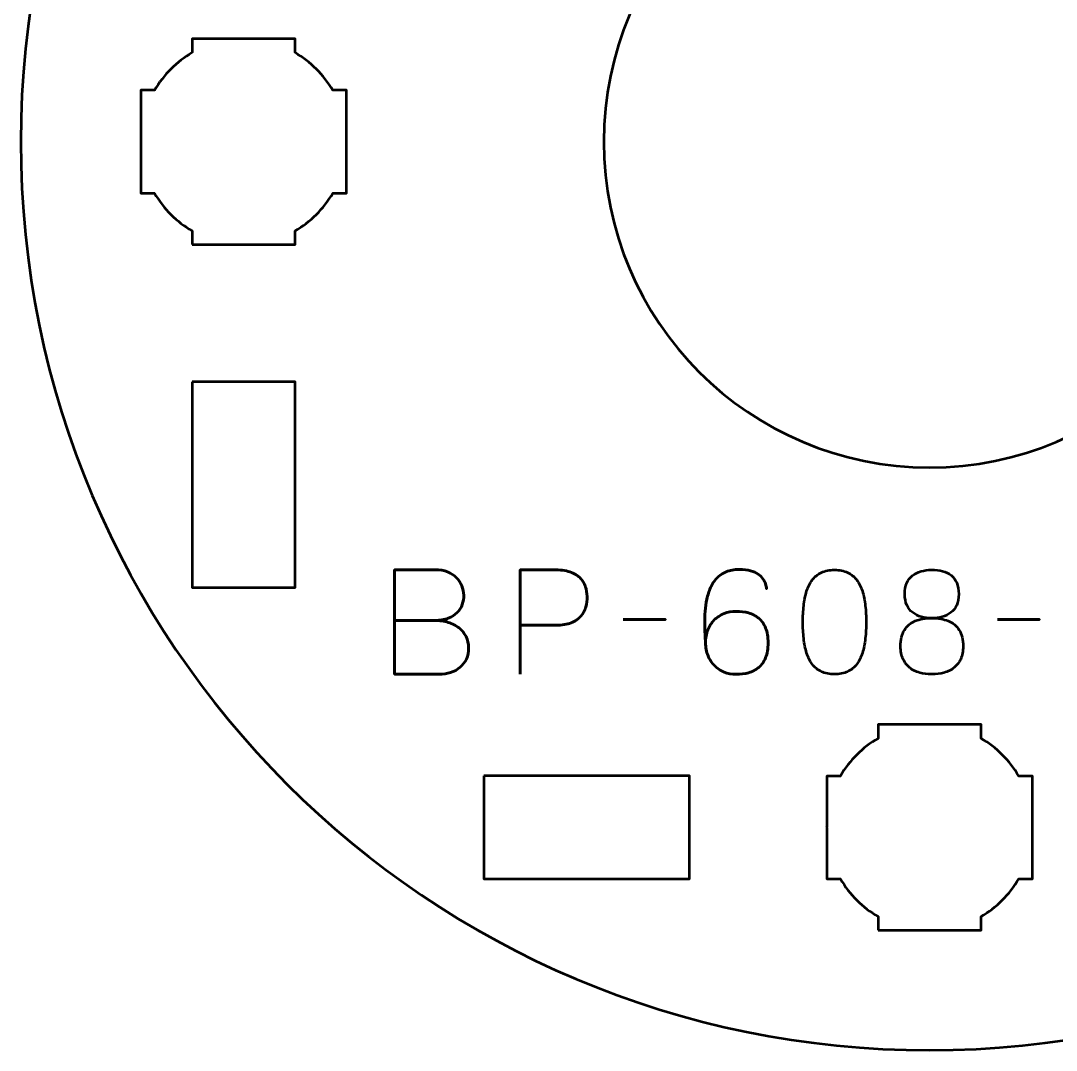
# Model space of a CAD drawing. Header units: centimetres. Extents: x -16.1 to -4.8, y -20.5 to -9.2.
# Drawn here: x -16.15 to -13.13, y -20.5 to -17.497 of the extents above; entities that cross this region are included whole.
import ezdxf

# ---------------------------------------------------------------- set-up
doc = ezdxf.new("R2010")
doc.units = ezdxf.units.CM
doc.header["$MEASUREMENT"] = 0
doc.layers.add('Layer 1', color=7, linetype='Continuous')

msp = doc.modelspace()

# ---------------------------------------------------------------- linework, layer by layer
at = {"layer": 'Layer 1', "color": 250, "lineweight": 53}
for points in [[(-13.5, -15.2), (-12.03667, -15.2), (-10.85, -16.38667), (-10.85, -17.85), (-10.85, -17.85), (-10.85, -19.31333), (-12.03667, -20.5), (-13.5, -20.5), (-13.5, -20.5), (-14.96333, -20.5), (-16.15, -19.31333), (-16.15, -17.85), (-16.15, -17.85), (-16.15, -16.38667), (-14.96333, -15.2), (-13.5, -15.2)], [(-13.5, -16.9), (-12.97541, -16.9), (-12.55, -17.32541), (-12.55, -17.85), (-12.55, -17.85), (-12.55, -18.37459), (-12.97541, -18.8), (-13.5, -18.8), (-13.5, -18.8), (-14.02459, -18.8), (-14.45, -18.37459), (-14.45, -17.85), (-14.45, -17.85), (-14.45, -17.32541), (-14.02459, -16.9), (-13.5, -16.9)]]:
    msp.add_open_spline(points, degree=3, knots=[0, 0, 0, 0, 0.25, 0.25, 0.25, 0.25, 0.5, 0.5, 0.5, 0.5, 0.75, 0.75, 0.75, 0.75, 1, 1, 1, 1], dxfattribs=at)
at = {"layer": 'Layer 1', "lineweight": 53}
for points, knots in [([(-15.64999, -18.15006), (-15.64999, -18.15006), (-15.64999, -18.10988), (-15.64999, -18.10988), (-15.64999, -18.10988), (-15.69553, -18.08355), (-15.73349, -18.0456), (-15.75984, -18.00007), (-15.75984, -18.00007), (-15.75984, -18.00007), (-15.79999, -18.00007), (-15.79999, -18.00007), (-15.79999, -18.00007), (-15.79999, -18.00007), (-15.79999, -17.85155), (-15.79999, -17.85155), (-15.79999, -17.85155), (-15.79999, -17.85155), (-15.80001, -17.85), (-15.80001, -17.85), (-15.80001, -17.85), (-15.80001, -17.85), (-15.79999, -17.84845), (-15.79999, -17.84845), (-15.79999, -17.84845), (-15.79999, -17.84845), (-15.79999, -17.70006), (-15.79999, -17.70006), (-15.79999, -17.70006), (-15.79999, -17.70006), (-15.75989, -17.70006), (-15.75989, -17.70006), (-15.75989, -17.70006), (-15.73354, -17.65449), (-15.69555, -17.61649), (-15.64999, -17.59013), (-15.64999, -17.59013), (-15.64999, -17.59013), (-15.64999, -17.55005), (-15.64999, -17.55005), (-15.64999, -17.55005), (-15.64999, -17.55005), (-15.50465, -17.55005), (-15.50465, -17.55005), (-15.50465, -17.55005), (-15.50465, -17.55005), (-15.50001, -17.54999), (-15.50001, -17.54999), (-15.50001, -17.54999), (-15.50001, -17.54999), (-15.49536, -17.55005), (-15.49536, -17.55005), (-15.49536, -17.55005), (-15.49536, -17.55005), (-15.34998, -17.55005), (-15.34998, -17.55005), (-15.34998, -17.55005), (-15.34998, -17.55005), (-15.34998, -17.59013), (-15.34998, -17.59013), (-15.34998, -17.59013), (-15.30441, -17.61649), (-15.26644, -17.65449), (-15.2401, -17.70006), (-15.2401, -17.70006), (-15.2401, -17.70006), (-15.19998, -17.70006), (-15.19998, -17.70006), (-15.19998, -17.70006), (-15.19998, -17.70006), (-15.19998, -18.00007), (-15.19998, -18.00007), (-15.19998, -18.00007), (-15.19998, -18.00007), (-15.24015, -18.00007), (-15.24015, -18.00007), (-15.24015, -18.00007), (-15.26649, -18.0456), (-15.30445, -18.08355), (-15.34998, -18.10988), (-15.34998, -18.10988), (-15.34998, -18.10988), (-15.34998, -18.15006), (-15.34998, -18.15006), (-15.34998, -18.15006), (-15.34998, -18.15006), (-15.64999, -18.15006), (-15.64999, -18.15006)], [0, 0, 0, 0, 0.0454545, 0.0454545, 0.0454545, 0.0454545, 0.0909091, 0.0909091, 0.0909091, 0.0909091, 0.1363636, 0.1363636, 0.1363636, 0.1363636, 0.1818182, 0.1818182, 0.1818182, 0.1818182, 0.2272727, 0.2272727, 0.2272727, 0.2272727, 0.2727273, 0.2727273, 0.2727273, 0.2727273, 0.3181818, 0.3181818, 0.3181818, 0.3181818, 0.3636364, 0.3636364, 0.3636364, 0.3636364, 0.4090909, 0.4090909, 0.4090909, 0.4090909, 0.4545455, 0.4545455, 0.4545455, 0.4545455, 0.5, 0.5, 0.5, 0.5, 0.5454545, 0.5454545, 0.5454545, 0.5454545, 0.5909091, 0.5909091, 0.5909091, 0.5909091, 0.6363636, 0.6363636, 0.6363636, 0.6363636, 0.6818182, 0.6818182, 0.6818182, 0.6818182, 0.7272727, 0.7272727, 0.7272727, 0.7272727, 0.7727273, 0.7727273, 0.7727273, 0.7727273, 0.8181818, 0.8181818, 0.8181818, 0.8181818, 0.8636364, 0.8636364, 0.8636364, 0.8636364, 0.9090909, 0.9090909, 0.9090909, 0.9090909, 0.9545455, 0.9545455, 0.9545455, 0.9545455, 1, 1, 1, 1]), ([(-15.64994, -18.54998), (-15.64994, -18.54998), (-15.34993, -18.54998), (-15.34993, -18.54998), (-15.34993, -18.54998), (-15.34993, -18.54998), (-15.34993, -19.14998), (-15.34993, -19.14998), (-15.34993, -19.14998), (-15.34993, -19.14998), (-15.64994, -19.14998), (-15.64994, -19.14998), (-15.64994, -19.14998), (-15.64994, -19.14998), (-15.64994, -18.54998), (-15.64994, -18.54998)], [0, 0, 0, 0, 0.25, 0.25, 0.25, 0.25, 0.5, 0.5, 0.5, 0.5, 0.75, 0.75, 0.75, 0.75, 1, 1, 1, 1]), ([(-13.64999, -20.15006), (-13.64999, -20.15006), (-13.64999, -20.10988), (-13.64999, -20.10988), (-13.64999, -20.10988), (-13.69553, -20.08355), (-13.73349, -20.0456), (-13.75984, -20.00007), (-13.75984, -20.00007), (-13.75984, -20.00007), (-13.79999, -20.00007), (-13.79999, -20.00007), (-13.79999, -20.00007), (-13.79999, -20.00007), (-13.79999, -19.85155), (-13.79999, -19.85155), (-13.79999, -19.85155), (-13.79999, -19.85155), (-13.80001, -19.85), (-13.80001, -19.85), (-13.80001, -19.85), (-13.80001, -19.85), (-13.79999, -19.84845), (-13.79999, -19.84845), (-13.79999, -19.84845), (-13.79999, -19.84845), (-13.79999, -19.70006), (-13.79999, -19.70006), (-13.79999, -19.70006), (-13.79999, -19.70006), (-13.75989, -19.70006), (-13.75989, -19.70006), (-13.75989, -19.70006), (-13.73354, -19.65449), (-13.69555, -19.61649), (-13.64999, -19.59013), (-13.64999, -19.59013), (-13.64999, -19.59013), (-13.64999, -19.55005), (-13.64999, -19.55005), (-13.64999, -19.55005), (-13.64999, -19.55005), (-13.50465, -19.55005), (-13.50465, -19.55005), (-13.50465, -19.55005), (-13.50465, -19.55005), (-13.50001, -19.54999), (-13.50001, -19.54999), (-13.50001, -19.54999), (-13.50001, -19.54999), (-13.49536, -19.55005), (-13.49536, -19.55005), (-13.49536, -19.55005), (-13.49536, -19.55005), (-13.34998, -19.55005), (-13.34998, -19.55005), (-13.34998, -19.55005), (-13.34998, -19.55005), (-13.34998, -19.59013), (-13.34998, -19.59013), (-13.34998, -19.59013), (-13.30441, -19.61649), (-13.26644, -19.65449), (-13.2401, -19.70006), (-13.2401, -19.70006), (-13.2401, -19.70006), (-13.19998, -19.70006), (-13.19998, -19.70006), (-13.19998, -19.70006), (-13.19998, -19.70006), (-13.19998, -20.00007), (-13.19998, -20.00007), (-13.19998, -20.00007), (-13.19998, -20.00007), (-13.24015, -20.00007), (-13.24015, -20.00007), (-13.24015, -20.00007), (-13.26649, -20.0456), (-13.30445, -20.08355), (-13.34998, -20.10988), (-13.34998, -20.10988), (-13.34998, -20.10988), (-13.34998, -20.15006), (-13.34998, -20.15006), (-13.34998, -20.15006), (-13.34998, -20.15006), (-13.64999, -20.15006), (-13.64999, -20.15006)], [0, 0, 0, 0, 0.0454545, 0.0454545, 0.0454545, 0.0454545, 0.0909091, 0.0909091, 0.0909091, 0.0909091, 0.1363636, 0.1363636, 0.1363636, 0.1363636, 0.1818182, 0.1818182, 0.1818182, 0.1818182, 0.2272727, 0.2272727, 0.2272727, 0.2272727, 0.2727273, 0.2727273, 0.2727273, 0.2727273, 0.3181818, 0.3181818, 0.3181818, 0.3181818, 0.3636364, 0.3636364, 0.3636364, 0.3636364, 0.4090909, 0.4090909, 0.4090909, 0.4090909, 0.4545455, 0.4545455, 0.4545455, 0.4545455, 0.5, 0.5, 0.5, 0.5, 0.5454545, 0.5454545, 0.5454545, 0.5454545, 0.5909091, 0.5909091, 0.5909091, 0.5909091, 0.6363636, 0.6363636, 0.6363636, 0.6363636, 0.6818182, 0.6818182, 0.6818182, 0.6818182, 0.7272727, 0.7272727, 0.7272727, 0.7272727, 0.7727273, 0.7727273, 0.7727273, 0.7727273, 0.8181818, 0.8181818, 0.8181818, 0.8181818, 0.8636364, 0.8636364, 0.8636364, 0.8636364, 0.9090909, 0.9090909, 0.9090909, 0.9090909, 0.9545455, 0.9545455, 0.9545455, 0.9545455, 1, 1, 1, 1]), ([(-14.79999, -19.69993), (-14.79999, -19.69993), (-14.19998, -19.69993), (-14.19998, -19.69993), (-14.19998, -19.69993), (-14.19998, -19.69993), (-14.19998, -19.99993), (-14.19998, -19.99993), (-14.19998, -19.99993), (-14.19998, -19.99993), (-14.79999, -19.99993), (-14.79999, -19.99993), (-14.79999, -19.99993), (-14.79999, -19.99993), (-14.79999, -19.69993), (-14.79999, -19.69993)], [0, 0, 0, 0, 0.25, 0.25, 0.25, 0.25, 0.5, 0.5, 0.5, 0.5, 0.75, 0.75, 0.75, 0.75, 1, 1, 1, 1])]:
    msp.add_open_spline(points, degree=3, knots=knots, dxfattribs=at)
at = {"layer": 'Layer 1', "color": 30, "lineweight": 53}
for points, knots in [([(-15.06022, -19.24636), (-15.06022, -19.24636), (-14.94296, -19.24636), (-14.94296, -19.24636), (-14.94296, -19.24636), (-14.92772, -19.24629), (-14.91474, -19.24418), (-14.9038, -19.24001), (-14.9038, -19.24001), (-14.89293, -19.23592), (-14.88412, -19.23035), (-14.87727, -19.22336), (-14.87727, -19.22336), (-14.87043, -19.21638), (-14.86549, -19.20848), (-14.86238, -19.19973), (-14.86238, -19.19973), (-14.85935, -19.19105), (-14.85794, -19.18202), (-14.85829, -19.17271), (-14.85829, -19.17271), (-14.85872, -19.16339), (-14.86069, -19.15436), (-14.86422, -19.14554), (-14.86422, -19.14554), (-14.86768, -19.13672), (-14.8729, -19.12875), (-14.87974, -19.12162), (-14.87974, -19.12162), (-14.88658, -19.1145), (-14.89512, -19.10885), (-14.90549, -19.10469), (-14.90549, -19.10469), (-14.91587, -19.10046), (-14.92807, -19.09827), (-14.94211, -19.0982), (-14.94211, -19.0982), (-14.94211, -19.0982), (-15.06022, -19.0982), (-15.06022, -19.0982), (-15.06022, -19.0982), (-15.06022, -19.0982), (-15.06022, -19.40342), (-15.06022, -19.40342), (-15.06022, -19.40342), (-15.06022, -19.40342), (-14.93026, -19.40342), (-14.93026, -19.40342), (-14.93026, -19.40342), (-14.91812, -19.40342), (-14.90683, -19.40166), (-14.89639, -19.3982), (-14.89639, -19.3982), (-14.88595, -19.39467), (-14.87685, -19.38966), (-14.86895, -19.38296), (-14.86895, -19.38296), (-14.86111, -19.37633), (-14.85498, -19.36828), (-14.8506, -19.35876), (-14.8506, -19.35876), (-14.84623, -19.34923), (-14.84397, -19.33844), (-14.8439, -19.32637), (-14.8439, -19.32637), (-14.84418, -19.31424), (-14.84672, -19.3033), (-14.85159, -19.2935), (-14.85159, -19.2935), (-14.85646, -19.28369), (-14.86323, -19.27529), (-14.87198, -19.26824), (-14.87198, -19.26824), (-14.88073, -19.26125), (-14.89117, -19.25582), (-14.90317, -19.25208), (-14.90317, -19.25208), (-14.91516, -19.24834), (-14.92842, -19.24644), (-14.94296, -19.24636), (-14.94296, -19.24636), (-14.92842, -19.24644), (-14.91516, -19.24834), (-14.90317, -19.25208), (-14.90317, -19.25208), (-14.89117, -19.25582), (-14.88073, -19.26125), (-14.87198, -19.26824), (-14.87198, -19.26824), (-14.86323, -19.27529), (-14.85646, -19.28369), (-14.85159, -19.2935), (-14.85159, -19.2935), (-14.84672, -19.3033), (-14.84418, -19.31424), (-14.8439, -19.32637), (-14.8439, -19.32637), (-14.84397, -19.33844), (-14.84623, -19.34923), (-14.8506, -19.35876), (-14.8506, -19.35876), (-14.85498, -19.36828), (-14.86111, -19.37633), (-14.86895, -19.38296), (-14.86895, -19.38296), (-14.87685, -19.38966), (-14.88595, -19.39467), (-14.89639, -19.3982), (-14.89639, -19.3982), (-14.90683, -19.40166), (-14.91812, -19.40342), (-14.93026, -19.40342), (-14.93026, -19.40342), (-14.93026, -19.40342), (-15.06022, -19.40342), (-15.06022, -19.40342), (-15.06022, -19.40342), (-15.06022, -19.40342), (-15.06022, -19.0982), (-15.06022, -19.0982), (-15.06022, -19.0982), (-15.06022, -19.0982), (-14.94211, -19.0982), (-14.94211, -19.0982), (-14.94211, -19.0982), (-14.92807, -19.09827), (-14.91587, -19.10046), (-14.90549, -19.10469), (-14.90549, -19.10469), (-14.89512, -19.10885), (-14.88658, -19.1145), (-14.87974, -19.12162), (-14.87974, -19.12162), (-14.8729, -19.12875), (-14.86768, -19.13672), (-14.86422, -19.14554), (-14.86422, -19.14554), (-14.86069, -19.15436), (-14.85872, -19.16339), (-14.85829, -19.17271), (-14.85829, -19.17271), (-14.85794, -19.18202), (-14.85935, -19.19105), (-14.86238, -19.19973), (-14.86238, -19.19973), (-14.86549, -19.20848), (-14.87043, -19.21638), (-14.87727, -19.22336), (-14.87727, -19.22336), (-14.88412, -19.23035), (-14.89293, -19.23592), (-14.9038, -19.24001), (-14.9038, -19.24001), (-14.91474, -19.24418), (-14.92772, -19.24629), (-14.94296, -19.24636), (-14.94296, -19.24636), (-14.94296, -19.24636), (-15.06022, -19.24636), (-15.06022, -19.24636)], [0, 0, 0, 0, 0.025, 0.025, 0.025, 0.025, 0.05, 0.05, 0.05, 0.05, 0.075, 0.075, 0.075, 0.075, 0.1, 0.1, 0.1, 0.1, 0.125, 0.125, 0.125, 0.125, 0.15, 0.15, 0.15, 0.15, 0.175, 0.175, 0.175, 0.175, 0.2, 0.2, 0.2, 0.2, 0.225, 0.225, 0.225, 0.225, 0.25, 0.25, 0.25, 0.25, 0.275, 0.275, 0.275, 0.275, 0.3, 0.3, 0.3, 0.3, 0.325, 0.325, 0.325, 0.325, 0.35, 0.35, 0.35, 0.35, 0.375, 0.375, 0.375, 0.375, 0.4, 0.4, 0.4, 0.4, 0.425, 0.425, 0.425, 0.425, 0.45, 0.45, 0.45, 0.45, 0.475, 0.475, 0.475, 0.475, 0.5, 0.5, 0.5, 0.5, 0.525, 0.525, 0.525, 0.525, 0.55, 0.55, 0.55, 0.55, 0.575, 0.575, 0.575, 0.575, 0.6, 0.6, 0.6, 0.6, 0.625, 0.625, 0.625, 0.625, 0.65, 0.65, 0.65, 0.65, 0.675, 0.675, 0.675, 0.675, 0.7, 0.7, 0.7, 0.7, 0.725, 0.725, 0.725, 0.725, 0.75, 0.75, 0.75, 0.75, 0.775, 0.775, 0.775, 0.775, 0.8, 0.8, 0.8, 0.8, 0.825, 0.825, 0.825, 0.825, 0.85, 0.85, 0.85, 0.85, 0.875, 0.875, 0.875, 0.875, 0.9, 0.9, 0.9, 0.9, 0.925, 0.925, 0.925, 0.925, 0.95, 0.95, 0.95, 0.95, 0.975, 0.975, 0.975, 0.975, 1, 1, 1, 1]), ([(-14.69404, -19.40342), (-14.69404, -19.40342), (-14.69404, -19.0982), (-14.69404, -19.0982), (-14.69404, -19.0982), (-14.69404, -19.0982), (-14.59667, -19.0982), (-14.59667, -19.0982), (-14.59667, -19.0982), (-14.5772, -19.09827), (-14.56119, -19.10046), (-14.54856, -19.10469), (-14.54856, -19.10469), (-14.536, -19.10885), (-14.52612, -19.11464), (-14.51899, -19.12198), (-14.51899, -19.12198), (-14.51187, -19.12924), (-14.50679, -19.13757), (-14.50368, -19.14695), (-14.50368, -19.14695), (-14.50065, -19.15634), (-14.49889, -19.16614), (-14.49846, -19.17652), (-14.49846, -19.17652), (-14.49797, -19.18689), (-14.49917, -19.19705), (-14.50199, -19.20692), (-14.50199, -19.20692), (-14.50488, -19.2168), (-14.50975, -19.22576), (-14.51674, -19.23381), (-14.51674, -19.23381), (-14.52365, -19.24185), (-14.53303, -19.24827), (-14.54482, -19.253), (-14.54482, -19.253), (-14.5566, -19.25779), (-14.5712, -19.26019), (-14.58863, -19.26033), (-14.58863, -19.26033), (-14.58863, -19.26033), (-14.69404, -19.26033), (-14.69404, -19.26033), (-14.69404, -19.26033), (-14.69404, -19.26033), (-14.58863, -19.26033), (-14.58863, -19.26033), (-14.58863, -19.26033), (-14.57156, -19.26019), (-14.55709, -19.25779), (-14.54538, -19.253), (-14.54538, -19.253), (-14.5336, -19.24827), (-14.52421, -19.24185), (-14.51716, -19.23381), (-14.51716, -19.23381), (-14.51017, -19.22576), (-14.50516, -19.2168), (-14.5022, -19.20692), (-14.5022, -19.20692), (-14.49924, -19.19705), (-14.49797, -19.18689), (-14.49846, -19.17652), (-14.49846, -19.17652), (-14.49889, -19.16614), (-14.50065, -19.15634), (-14.50382, -19.14695), (-14.50382, -19.14695), (-14.50693, -19.13757), (-14.51215, -19.12924), (-14.51928, -19.12198), (-14.51928, -19.12198), (-14.52647, -19.11464), (-14.53635, -19.10885), (-14.54891, -19.10469), (-14.54891, -19.10469), (-14.56154, -19.10046), (-14.57741, -19.09827), (-14.59667, -19.0982), (-14.59667, -19.0982), (-14.59667, -19.0982), (-14.69404, -19.0982), (-14.69404, -19.0982), (-14.69404, -19.0982), (-14.69404, -19.0982), (-14.69404, -19.40342), (-14.69404, -19.40342)], [0, 0, 0, 0, 0.0454545, 0.0454545, 0.0454545, 0.0454545, 0.0909091, 0.0909091, 0.0909091, 0.0909091, 0.1363636, 0.1363636, 0.1363636, 0.1363636, 0.1818182, 0.1818182, 0.1818182, 0.1818182, 0.2272727, 0.2272727, 0.2272727, 0.2272727, 0.2727273, 0.2727273, 0.2727273, 0.2727273, 0.3181818, 0.3181818, 0.3181818, 0.3181818, 0.3636364, 0.3636364, 0.3636364, 0.3636364, 0.4090909, 0.4090909, 0.4090909, 0.4090909, 0.4545455, 0.4545455, 0.4545455, 0.4545455, 0.5, 0.5, 0.5, 0.5, 0.5454545, 0.5454545, 0.5454545, 0.5454545, 0.5909091, 0.5909091, 0.5909091, 0.5909091, 0.6363636, 0.6363636, 0.6363636, 0.6363636, 0.6818182, 0.6818182, 0.6818182, 0.6818182, 0.7272727, 0.7272727, 0.7272727, 0.7272727, 0.7727273, 0.7727273, 0.7727273, 0.7727273, 0.8181818, 0.8181818, 0.8181818, 0.8181818, 0.8636364, 0.8636364, 0.8636364, 0.8636364, 0.9090909, 0.9090909, 0.9090909, 0.9090909, 0.9545455, 0.9545455, 0.9545455, 0.9545455, 1, 1, 1, 1]), ([(-14.15345, -19.31156), (-14.15338, -19.29773), (-14.15113, -19.28524), (-14.14661, -19.27395), (-14.14661, -19.27395), (-14.14217, -19.26273), (-14.13589, -19.25307), (-14.12777, -19.24495), (-14.12777, -19.24495), (-14.11973, -19.23691), (-14.1102, -19.2307), (-14.09934, -19.22633), (-14.09934, -19.22633), (-14.08847, -19.22195), (-14.07655, -19.21977), (-14.06371, -19.21969), (-14.06371, -19.21969), (-14.0508, -19.21962), (-14.03873, -19.22125), (-14.02751, -19.22449), (-14.02751, -19.22449), (-14.01629, -19.22767), (-14.00649, -19.23289), (-13.99795, -19.24009), (-13.99795, -19.24009), (-13.98941, -19.24721), (-13.98271, -19.25667), (-13.97791, -19.26845), (-13.97791, -19.26845), (-13.97312, -19.28023), (-13.97065, -19.29455), (-13.97058, -19.31156), (-13.97058, -19.31156), (-13.97065, -19.32856), (-13.97312, -19.34288), (-13.97791, -19.35467), (-13.97791, -19.35467), (-13.98271, -19.36645), (-13.98941, -19.3759), (-13.99795, -19.38303), (-13.99795, -19.38303), (-14.00649, -19.39023), (-14.01629, -19.39545), (-14.02751, -19.39862), (-14.02751, -19.39862), (-14.03873, -19.40187), (-14.0508, -19.40349), (-14.06371, -19.40342), (-14.06371, -19.40342), (-14.07655, -19.40335), (-14.08833, -19.40116), (-14.09913, -19.39679), (-14.09913, -19.39679), (-14.10985, -19.39241), (-14.11916, -19.3862), (-14.12714, -19.37809), (-14.12714, -19.37809), (-14.13511, -19.37005), (-14.14139, -19.36038), (-14.1459, -19.34909), (-14.1459, -19.34909), (-14.15049, -19.33787), (-14.15296, -19.32539), (-14.15345, -19.31156), (-14.15345, -19.31156), (-14.15374, -19.30457), (-14.15409, -19.29625), (-14.15458, -19.28658), (-14.15458, -19.28658), (-14.15508, -19.27684), (-14.15536, -19.26626), (-14.15543, -19.2549), (-14.15543, -19.2549), (-14.1555, -19.24347), (-14.15515, -19.23169), (-14.15423, -19.21962), (-14.15423, -19.21962), (-14.15338, -19.20749), (-14.15169, -19.19556), (-14.14922, -19.18378), (-14.14922, -19.18378), (-14.14675, -19.17207), (-14.14322, -19.16099), (-14.13857, -19.15062), (-14.13857, -19.15062), (-14.13391, -19.14025), (-14.12791, -19.13108), (-14.1205, -19.1231), (-14.1205, -19.1231), (-14.11303, -19.11513), (-14.10392, -19.10885), (-14.09313, -19.10427), (-14.09313, -19.10427), (-14.08233, -19.09975), (-14.06956, -19.09742), (-14.05482, -19.09735), (-14.05482, -19.09735), (-14.04198, -19.09742), (-14.03111, -19.09869), (-14.02208, -19.10116), (-14.02208, -19.10116), (-14.01305, -19.10363), (-14.00564, -19.10695), (-13.99971, -19.11104), (-13.99971, -19.11104), (-13.99386, -19.1152), (-13.9892, -19.11972), (-13.98582, -19.12473), (-13.98582, -19.12473), (-13.98243, -19.12967), (-13.97989, -19.13468), (-13.97834, -19.13969), (-13.97834, -19.13969), (-13.97671, -19.14469), (-13.97566, -19.14935), (-13.97523, -19.15366), (-13.97523, -19.15366), (-13.97566, -19.14935), (-13.97671, -19.14469), (-13.97834, -19.13969), (-13.97834, -19.13969), (-13.97989, -19.13468), (-13.98243, -19.12967), (-13.98582, -19.12473), (-13.98582, -19.12473), (-13.9892, -19.11972), (-13.99386, -19.1152), (-13.99971, -19.11104), (-13.99971, -19.11104), (-14.00564, -19.10695), (-14.01305, -19.10363), (-14.02208, -19.10116), (-14.02208, -19.10116), (-14.03111, -19.09869), (-14.04198, -19.09742), (-14.05482, -19.09735), (-14.05482, -19.09735), (-14.06956, -19.09742), (-14.08233, -19.09975), (-14.09313, -19.10427), (-14.09313, -19.10427), (-14.10392, -19.10885), (-14.11303, -19.11513), (-14.1205, -19.1231), (-14.1205, -19.1231), (-14.12791, -19.13108), (-14.13391, -19.14025), (-14.13857, -19.15062), (-14.13857, -19.15062), (-14.14322, -19.16099), (-14.14675, -19.17207), (-14.14922, -19.18378), (-14.14922, -19.18378), (-14.15169, -19.19556), (-14.15338, -19.20749), (-14.15423, -19.21962), (-14.15423, -19.21962), (-14.15515, -19.23169), (-14.1555, -19.24347), (-14.15543, -19.2549), (-14.15543, -19.2549), (-14.15536, -19.26626), (-14.15508, -19.27684), (-14.15458, -19.28658), (-14.15458, -19.28658), (-14.15409, -19.29625), (-14.15374, -19.30457), (-14.15345, -19.31156), (-14.15345, -19.31156), (-14.15296, -19.32539), (-14.15049, -19.33787), (-14.1459, -19.34909), (-14.1459, -19.34909), (-14.14139, -19.36038), (-14.13511, -19.37005), (-14.12714, -19.37809), (-14.12714, -19.37809), (-14.11916, -19.3862), (-14.10985, -19.39241), (-14.09913, -19.39679), (-14.09913, -19.39679), (-14.08833, -19.40116), (-14.07655, -19.40335), (-14.06371, -19.40342), (-14.06371, -19.40342), (-14.0508, -19.40349), (-14.03873, -19.40187), (-14.02751, -19.39862), (-14.02751, -19.39862), (-14.01629, -19.39545), (-14.00649, -19.39023), (-13.99795, -19.38303), (-13.99795, -19.38303), (-13.98941, -19.3759), (-13.98271, -19.36645), (-13.97791, -19.35467), (-13.97791, -19.35467), (-13.97312, -19.34288), (-13.97065, -19.32856), (-13.97058, -19.31156), (-13.97058, -19.31156), (-13.97065, -19.29455), (-13.97312, -19.28023), (-13.97791, -19.26845), (-13.97791, -19.26845), (-13.98271, -19.25667), (-13.98941, -19.24721), (-13.99795, -19.24009), (-13.99795, -19.24009), (-14.00649, -19.23289), (-14.01629, -19.22767), (-14.02751, -19.22449), (-14.02751, -19.22449), (-14.03873, -19.22125), (-14.0508, -19.21962), (-14.06371, -19.21969), (-14.06371, -19.21969), (-14.07655, -19.21977), (-14.08847, -19.22195), (-14.09934, -19.22633), (-14.09934, -19.22633), (-14.1102, -19.2307), (-14.11973, -19.23691), (-14.12777, -19.24495), (-14.12777, -19.24495), (-14.13589, -19.25307), (-14.14217, -19.26273), (-14.14661, -19.27395), (-14.14661, -19.27395), (-14.15113, -19.28524), (-14.15338, -19.29773), (-14.15345, -19.31156)], [0, 0, 0, 0, 0.0172414, 0.0172414, 0.0172414, 0.0172414, 0.0344828, 0.0344828, 0.0344828, 0.0344828, 0.0517241, 0.0517241, 0.0517241, 0.0517241, 0.0689655, 0.0689655, 0.0689655, 0.0689655, 0.0862069, 0.0862069, 0.0862069, 0.0862069, 0.1034483, 0.1034483, 0.1034483, 0.1034483, 0.1206897, 0.1206897, 0.1206897, 0.1206897, 0.137931, 0.137931, 0.137931, 0.137931, 0.1551724, 0.1551724, 0.1551724, 0.1551724, 0.1724138, 0.1724138, 0.1724138, 0.1724138, 0.1896552, 0.1896552, 0.1896552, 0.1896552, 0.2068966, 0.2068966, 0.2068966, 0.2068966, 0.2241379, 0.2241379, 0.2241379, 0.2241379, 0.2413793, 0.2413793, 0.2413793, 0.2413793, 0.2586207, 0.2586207, 0.2586207, 0.2586207, 0.2758621, 0.2758621, 0.2758621, 0.2758621, 0.2931034, 0.2931034, 0.2931034, 0.2931034, 0.3103448, 0.3103448, 0.3103448, 0.3103448, 0.3275862, 0.3275862, 0.3275862, 0.3275862, 0.3448276, 0.3448276, 0.3448276, 0.3448276, 0.362069, 0.362069, 0.362069, 0.362069, 0.3793103, 0.3793103, 0.3793103, 0.3793103, 0.3965517, 0.3965517, 0.3965517, 0.3965517, 0.4137931, 0.4137931, 0.4137931, 0.4137931, 0.4310345, 0.4310345, 0.4310345, 0.4310345, 0.4482759, 0.4482759, 0.4482759, 0.4482759, 0.4655172, 0.4655172, 0.4655172, 0.4655172, 0.4827586, 0.4827586, 0.4827586, 0.4827586, 0.5, 0.5, 0.5, 0.5, 0.5172414, 0.5172414, 0.5172414, 0.5172414, 0.5344828, 0.5344828, 0.5344828, 0.5344828, 0.5517241, 0.5517241, 0.5517241, 0.5517241, 0.5689655, 0.5689655, 0.5689655, 0.5689655, 0.5862069, 0.5862069, 0.5862069, 0.5862069, 0.6034483, 0.6034483, 0.6034483, 0.6034483, 0.6206897, 0.6206897, 0.6206897, 0.6206897, 0.637931, 0.637931, 0.637931, 0.637931, 0.6551724, 0.6551724, 0.6551724, 0.6551724, 0.6724138, 0.6724138, 0.6724138, 0.6724138, 0.6896552, 0.6896552, 0.6896552, 0.6896552, 0.7068966, 0.7068966, 0.7068966, 0.7068966, 0.7241379, 0.7241379, 0.7241379, 0.7241379, 0.7413793, 0.7413793, 0.7413793, 0.7413793, 0.7586207, 0.7586207, 0.7586207, 0.7586207, 0.7758621, 0.7758621, 0.7758621, 0.7758621, 0.7931034, 0.7931034, 0.7931034, 0.7931034, 0.8103448, 0.8103448, 0.8103448, 0.8103448, 0.8275862, 0.8275862, 0.8275862, 0.8275862, 0.8448276, 0.8448276, 0.8448276, 0.8448276, 0.862069, 0.862069, 0.862069, 0.862069, 0.8793103, 0.8793103, 0.8793103, 0.8793103, 0.8965517, 0.8965517, 0.8965517, 0.8965517, 0.9137931, 0.9137931, 0.9137931, 0.9137931, 0.9310345, 0.9310345, 0.9310345, 0.9310345, 0.9482759, 0.9482759, 0.9482759, 0.9482759, 0.9655172, 0.9655172, 0.9655172, 0.9655172, 0.9827586, 0.9827586, 0.9827586, 0.9827586, 1, 1, 1, 1]), ([(-13.77711, -19.40342), (-13.7623, -19.40335), (-13.74953, -19.40074), (-13.73887, -19.39566), (-13.73887, -19.39566), (-13.72829, -19.39058), (-13.71947, -19.38331), (-13.71242, -19.37407), (-13.71242, -19.37407), (-13.70543, -19.36476), (-13.69993, -19.35375), (-13.69584, -19.34105), (-13.69584, -19.34105), (-13.69181, -19.32835), (-13.68892, -19.31445), (-13.6873, -19.29921), (-13.6873, -19.29921), (-13.6856, -19.28397), (-13.68476, -19.26795), (-13.68483, -19.25102), (-13.68483, -19.25102), (-13.68476, -19.23416), (-13.6856, -19.21814), (-13.6873, -19.20297), (-13.6873, -19.20297), (-13.68892, -19.1878), (-13.69181, -19.17383), (-13.69584, -19.16113), (-13.69584, -19.16113), (-13.69993, -19.1485), (-13.70543, -19.1375), (-13.71242, -19.12811), (-13.71242, -19.12811), (-13.71947, -19.1188), (-13.72829, -19.11153), (-13.73887, -19.10645), (-13.73887, -19.10645), (-13.74953, -19.1013), (-13.7623, -19.09869), (-13.77711, -19.09862), (-13.77711, -19.09862), (-13.79193, -19.09869), (-13.8047, -19.1013), (-13.81536, -19.10645), (-13.81536, -19.10645), (-13.82594, -19.11153), (-13.83476, -19.1188), (-13.84181, -19.12811), (-13.84181, -19.12811), (-13.8488, -19.1375), (-13.8543, -19.1485), (-13.85839, -19.16113), (-13.85839, -19.16113), (-13.86242, -19.17383), (-13.86531, -19.1878), (-13.86693, -19.20297), (-13.86693, -19.20297), (-13.86862, -19.21814), (-13.86947, -19.23416), (-13.8694, -19.25102), (-13.8694, -19.25102), (-13.86947, -19.26795), (-13.86862, -19.28397), (-13.86693, -19.29921), (-13.86693, -19.29921), (-13.86531, -19.31445), (-13.86242, -19.32835), (-13.85839, -19.34105), (-13.85839, -19.34105), (-13.8543, -19.35375), (-13.8488, -19.36476), (-13.84181, -19.37407), (-13.84181, -19.37407), (-13.83476, -19.38331), (-13.82594, -19.39058), (-13.81536, -19.39566), (-13.81536, -19.39566), (-13.8047, -19.40074), (-13.79193, -19.40335), (-13.77711, -19.40342)], [0, 0, 0, 0, 0.05, 0.05, 0.05, 0.05, 0.1, 0.1, 0.1, 0.1, 0.15, 0.15, 0.15, 0.15, 0.2, 0.2, 0.2, 0.2, 0.25, 0.25, 0.25, 0.25, 0.3, 0.3, 0.3, 0.3, 0.35, 0.35, 0.35, 0.35, 0.4, 0.4, 0.4, 0.4, 0.45, 0.45, 0.45, 0.45, 0.5, 0.5, 0.5, 0.5, 0.55, 0.55, 0.55, 0.55, 0.6, 0.6, 0.6, 0.6, 0.65, 0.65, 0.65, 0.65, 0.7, 0.7, 0.7, 0.7, 0.75, 0.75, 0.75, 0.75, 0.8, 0.8, 0.8, 0.8, 0.85, 0.85, 0.85, 0.85, 0.9, 0.9, 0.9, 0.9, 0.95, 0.95, 0.95, 0.95, 1, 1, 1, 1]), ([(-13.77711, -19.40342), (-13.7623, -19.40335), (-13.74953, -19.40074), (-13.73887, -19.39566), (-13.73887, -19.39566), (-13.72829, -19.39058), (-13.71947, -19.38331), (-13.71242, -19.37407), (-13.71242, -19.37407), (-13.70543, -19.36476), (-13.69993, -19.35375), (-13.69584, -19.34105), (-13.69584, -19.34105), (-13.69181, -19.32835), (-13.68892, -19.31445), (-13.6873, -19.29921), (-13.6873, -19.29921), (-13.6856, -19.28397), (-13.68476, -19.26795), (-13.68483, -19.25102), (-13.68483, -19.25102), (-13.68476, -19.23416), (-13.6856, -19.21814), (-13.6873, -19.20297), (-13.6873, -19.20297), (-13.68892, -19.1878), (-13.69181, -19.17383), (-13.69584, -19.16113), (-13.69584, -19.16113), (-13.69993, -19.1485), (-13.70543, -19.1375), (-13.71242, -19.12811), (-13.71242, -19.12811), (-13.71947, -19.1188), (-13.72829, -19.11153), (-13.73887, -19.10645), (-13.73887, -19.10645), (-13.74953, -19.1013), (-13.7623, -19.09869), (-13.77711, -19.09862), (-13.77711, -19.09862), (-13.79193, -19.09869), (-13.8047, -19.1013), (-13.81536, -19.10645), (-13.81536, -19.10645), (-13.82594, -19.11153), (-13.83476, -19.1188), (-13.84181, -19.12811), (-13.84181, -19.12811), (-13.8488, -19.1375), (-13.8543, -19.1485), (-13.85839, -19.16113), (-13.85839, -19.16113), (-13.86242, -19.17383), (-13.86531, -19.1878), (-13.86693, -19.20297), (-13.86693, -19.20297), (-13.86862, -19.21814), (-13.86947, -19.23416), (-13.8694, -19.25102), (-13.8694, -19.25102), (-13.86947, -19.26795), (-13.86862, -19.28397), (-13.86693, -19.29921), (-13.86693, -19.29921), (-13.86531, -19.31445), (-13.86242, -19.32835), (-13.85839, -19.34105), (-13.85839, -19.34105), (-13.8543, -19.35375), (-13.8488, -19.36476), (-13.84181, -19.37407), (-13.84181, -19.37407), (-13.83476, -19.38331), (-13.82594, -19.39058), (-13.81536, -19.39566), (-13.81536, -19.39566), (-13.8047, -19.40074), (-13.79193, -19.40335), (-13.77711, -19.40342)], [0, 0, 0, 0, 0.05, 0.05, 0.05, 0.05, 0.1, 0.1, 0.1, 0.1, 0.15, 0.15, 0.15, 0.15, 0.2, 0.2, 0.2, 0.2, 0.25, 0.25, 0.25, 0.25, 0.3, 0.3, 0.3, 0.3, 0.35, 0.35, 0.35, 0.35, 0.4, 0.4, 0.4, 0.4, 0.45, 0.45, 0.45, 0.45, 0.5, 0.5, 0.5, 0.5, 0.55, 0.55, 0.55, 0.55, 0.6, 0.6, 0.6, 0.6, 0.65, 0.65, 0.65, 0.65, 0.7, 0.7, 0.7, 0.7, 0.75, 0.75, 0.75, 0.75, 0.8, 0.8, 0.8, 0.8, 0.85, 0.85, 0.85, 0.85, 0.9, 0.9, 0.9, 0.9, 0.95, 0.95, 0.95, 0.95, 1, 1, 1, 1]), ([(-13.49348, -19.23959), (-13.48262, -19.23959), (-13.47246, -19.23832), (-13.46293, -19.23578), (-13.46293, -19.23578), (-13.45348, -19.23317), (-13.44515, -19.22908), (-13.43789, -19.2235), (-13.43789, -19.2235), (-13.43069, -19.21793), (-13.42505, -19.21066), (-13.42095, -19.2017), (-13.42095, -19.2017), (-13.41686, -19.19281), (-13.41482, -19.18202), (-13.41475, -19.16932), (-13.41475, -19.16932), (-13.41482, -19.15662), (-13.41679, -19.14575), (-13.42067, -19.13672), (-13.42067, -19.13672), (-13.42455, -19.12769), (-13.43006, -19.12028), (-13.43711, -19.11457), (-13.43711, -19.11457), (-13.44417, -19.10892), (-13.45249, -19.10476), (-13.46209, -19.10215), (-13.46209, -19.10215), (-13.47161, -19.09954), (-13.48213, -19.09841), (-13.49348, -19.09862), (-13.49348, -19.09862), (-13.50484, -19.09876), (-13.51536, -19.10025), (-13.52488, -19.10286), (-13.52488, -19.10286), (-13.53448, -19.10554), (-13.5428, -19.10963), (-13.54986, -19.1152), (-13.54986, -19.1152), (-13.55691, -19.12078), (-13.56242, -19.12804), (-13.5663, -19.13693), (-13.5663, -19.13693), (-13.57018, -19.14589), (-13.57215, -19.15662), (-13.57222, -19.16932), (-13.57222, -19.16932), (-13.57215, -19.18202), (-13.57011, -19.19281), (-13.56601, -19.2017), (-13.56601, -19.2017), (-13.56192, -19.21066), (-13.55628, -19.21793), (-13.54901, -19.2235), (-13.54901, -19.2235), (-13.54181, -19.22908), (-13.53349, -19.23317), (-13.52403, -19.23578), (-13.52403, -19.23578), (-13.51451, -19.23832), (-13.50435, -19.23959), (-13.49348, -19.23959)], [0, 0, 0, 0, 0.0625, 0.0625, 0.0625, 0.0625, 0.125, 0.125, 0.125, 0.125, 0.1875, 0.1875, 0.1875, 0.1875, 0.25, 0.25, 0.25, 0.25, 0.3125, 0.3125, 0.3125, 0.3125, 0.375, 0.375, 0.375, 0.375, 0.4375, 0.4375, 0.4375, 0.4375, 0.5, 0.5, 0.5, 0.5, 0.5625, 0.5625, 0.5625, 0.5625, 0.625, 0.625, 0.625, 0.625, 0.6875, 0.6875, 0.6875, 0.6875, 0.75, 0.75, 0.75, 0.75, 0.8125, 0.8125, 0.8125, 0.8125, 0.875, 0.875, 0.875, 0.875, 0.9375, 0.9375, 0.9375, 0.9375, 1, 1, 1, 1]), ([(-13.49348, -19.23959), (-13.48262, -19.23959), (-13.47246, -19.23832), (-13.46293, -19.23578), (-13.46293, -19.23578), (-13.45348, -19.23317), (-13.44515, -19.22908), (-13.43789, -19.2235), (-13.43789, -19.2235), (-13.43069, -19.21793), (-13.42505, -19.21066), (-13.42095, -19.2017), (-13.42095, -19.2017), (-13.41686, -19.19281), (-13.41482, -19.18202), (-13.41475, -19.16932), (-13.41475, -19.16932), (-13.41482, -19.15662), (-13.41679, -19.14575), (-13.42067, -19.13672), (-13.42067, -19.13672), (-13.42455, -19.12769), (-13.43006, -19.12028), (-13.43711, -19.11457), (-13.43711, -19.11457), (-13.44417, -19.10892), (-13.45249, -19.10476), (-13.46209, -19.10215), (-13.46209, -19.10215), (-13.47161, -19.09954), (-13.48213, -19.09841), (-13.49348, -19.09862), (-13.49348, -19.09862), (-13.50484, -19.09876), (-13.51536, -19.10025), (-13.52488, -19.10286), (-13.52488, -19.10286), (-13.53448, -19.10554), (-13.5428, -19.10963), (-13.54986, -19.1152), (-13.54986, -19.1152), (-13.55691, -19.12078), (-13.56242, -19.12804), (-13.5663, -19.13693), (-13.5663, -19.13693), (-13.57018, -19.14589), (-13.57215, -19.15662), (-13.57222, -19.16932), (-13.57222, -19.16932), (-13.57215, -19.18202), (-13.57011, -19.19281), (-13.56601, -19.2017), (-13.56601, -19.2017), (-13.56192, -19.21066), (-13.55628, -19.21793), (-13.54901, -19.2235), (-13.54901, -19.2235), (-13.54181, -19.22908), (-13.53349, -19.23317), (-13.52403, -19.23578), (-13.52403, -19.23578), (-13.51451, -19.23832), (-13.50435, -19.23959), (-13.49348, -19.23959)], [0, 0, 0, 0, 0.0625, 0.0625, 0.0625, 0.0625, 0.125, 0.125, 0.125, 0.125, 0.1875, 0.1875, 0.1875, 0.1875, 0.25, 0.25, 0.25, 0.25, 0.3125, 0.3125, 0.3125, 0.3125, 0.375, 0.375, 0.375, 0.375, 0.4375, 0.4375, 0.4375, 0.4375, 0.5, 0.5, 0.5, 0.5, 0.5625, 0.5625, 0.5625, 0.5625, 0.625, 0.625, 0.625, 0.625, 0.6875, 0.6875, 0.6875, 0.6875, 0.75, 0.75, 0.75, 0.75, 0.8125, 0.8125, 0.8125, 0.8125, 0.875, 0.875, 0.875, 0.875, 0.9375, 0.9375, 0.9375, 0.9375, 1, 1, 1, 1]), ([(-14.39348, -19.24382), (-14.39348, -19.24382), (-14.27029, -19.24382), (-14.27029, -19.24382), (-14.27029, -19.24382), (-14.27029, -19.24382), (-14.39348, -19.24382), (-14.39348, -19.24382)], [0, 0, 0, 0, 0.5, 0.5, 0.5, 0.5, 1, 1, 1, 1]), ([(-13.49348, -19.40342), (-13.48078, -19.40342), (-13.46893, -19.40194), (-13.45792, -19.39883), (-13.45792, -19.39883), (-13.44692, -19.39573), (-13.43725, -19.39086), (-13.42886, -19.38423), (-13.42886, -19.38423), (-13.42053, -19.37767), (-13.41397, -19.3692), (-13.40924, -19.35876), (-13.40924, -19.35876), (-13.40451, -19.34839), (-13.40212, -19.3359), (-13.40205, -19.32129), (-13.40205, -19.32129), (-13.40219, -19.30189), (-13.406, -19.28616), (-13.41355, -19.27416), (-13.41355, -19.27416), (-13.42109, -19.2621), (-13.43168, -19.25335), (-13.4453, -19.24778), (-13.4453, -19.24778), (-13.45898, -19.24227), (-13.475, -19.23952), (-13.49348, -19.23959), (-13.49348, -19.23959), (-13.5119, -19.23952), (-13.52799, -19.24227), (-13.54153, -19.24778), (-13.54153, -19.24778), (-13.55515, -19.25335), (-13.56566, -19.2621), (-13.57314, -19.27416), (-13.57314, -19.27416), (-13.58062, -19.28616), (-13.58443, -19.30189), (-13.5845, -19.32129), (-13.5845, -19.32129), (-13.58443, -19.3359), (-13.58203, -19.34839), (-13.5773, -19.35876), (-13.5773, -19.35876), (-13.57258, -19.3692), (-13.56609, -19.37767), (-13.55769, -19.38423), (-13.55769, -19.38423), (-13.54936, -19.39086), (-13.53977, -19.39573), (-13.52876, -19.39883), (-13.52876, -19.39883), (-13.51783, -19.40194), (-13.50604, -19.40342), (-13.49348, -19.40342)], [0, 0, 0, 0, 0.0714286, 0.0714286, 0.0714286, 0.0714286, 0.1428571, 0.1428571, 0.1428571, 0.1428571, 0.2142857, 0.2142857, 0.2142857, 0.2142857, 0.2857143, 0.2857143, 0.2857143, 0.2857143, 0.3571429, 0.3571429, 0.3571429, 0.3571429, 0.4285714, 0.4285714, 0.4285714, 0.4285714, 0.5, 0.5, 0.5, 0.5, 0.5714286, 0.5714286, 0.5714286, 0.5714286, 0.6428571, 0.6428571, 0.6428571, 0.6428571, 0.7142857, 0.7142857, 0.7142857, 0.7142857, 0.7857143, 0.7857143, 0.7857143, 0.7857143, 0.8571429, 0.8571429, 0.8571429, 0.8571429, 0.9285714, 0.9285714, 0.9285714, 0.9285714, 1, 1, 1, 1]), ([(-13.49348, -19.40342), (-13.48078, -19.40342), (-13.46893, -19.40194), (-13.45792, -19.39883), (-13.45792, -19.39883), (-13.44692, -19.39573), (-13.43725, -19.39086), (-13.42886, -19.38423), (-13.42886, -19.38423), (-13.42053, -19.37767), (-13.41397, -19.3692), (-13.40924, -19.35876), (-13.40924, -19.35876), (-13.40451, -19.34839), (-13.40212, -19.3359), (-13.40205, -19.32129), (-13.40205, -19.32129), (-13.40219, -19.30189), (-13.406, -19.28616), (-13.41355, -19.27416), (-13.41355, -19.27416), (-13.42109, -19.2621), (-13.43168, -19.25335), (-13.4453, -19.24778), (-13.4453, -19.24778), (-13.45898, -19.24227), (-13.475, -19.23952), (-13.49348, -19.23959), (-13.49348, -19.23959), (-13.5119, -19.23952), (-13.52799, -19.24227), (-13.54153, -19.24778), (-13.54153, -19.24778), (-13.55515, -19.25335), (-13.56566, -19.2621), (-13.57314, -19.27416), (-13.57314, -19.27416), (-13.58062, -19.28616), (-13.58443, -19.30189), (-13.5845, -19.32129), (-13.5845, -19.32129), (-13.58443, -19.3359), (-13.58203, -19.34839), (-13.5773, -19.35876), (-13.5773, -19.35876), (-13.57258, -19.3692), (-13.56609, -19.37767), (-13.55769, -19.38423), (-13.55769, -19.38423), (-13.54936, -19.39086), (-13.53977, -19.39573), (-13.52876, -19.39883), (-13.52876, -19.39883), (-13.51783, -19.40194), (-13.50604, -19.40342), (-13.49348, -19.40342)], [0, 0, 0, 0, 0.0714286, 0.0714286, 0.0714286, 0.0714286, 0.1428571, 0.1428571, 0.1428571, 0.1428571, 0.2142857, 0.2142857, 0.2142857, 0.2142857, 0.2857143, 0.2857143, 0.2857143, 0.2857143, 0.3571429, 0.3571429, 0.3571429, 0.3571429, 0.4285714, 0.4285714, 0.4285714, 0.4285714, 0.5, 0.5, 0.5, 0.5, 0.5714286, 0.5714286, 0.5714286, 0.5714286, 0.6428571, 0.6428571, 0.6428571, 0.6428571, 0.7142857, 0.7142857, 0.7142857, 0.7142857, 0.7857143, 0.7857143, 0.7857143, 0.7857143, 0.8571429, 0.8571429, 0.8571429, 0.8571429, 0.9285714, 0.9285714, 0.9285714, 0.9285714, 1, 1, 1, 1]), ([(-13.30214, -19.24382), (-13.30214, -19.24382), (-13.17895, -19.24382), (-13.17895, -19.24382), (-13.17895, -19.24382), (-13.17895, -19.24382), (-13.30214, -19.24382), (-13.30214, -19.24382)], [0, 0, 0, 0, 0.5, 0.5, 0.5, 0.5, 1, 1, 1, 1])]:
    msp.add_open_spline(points, degree=3, knots=knots, dxfattribs=at)

doc.saveas('drawing.dxf')
